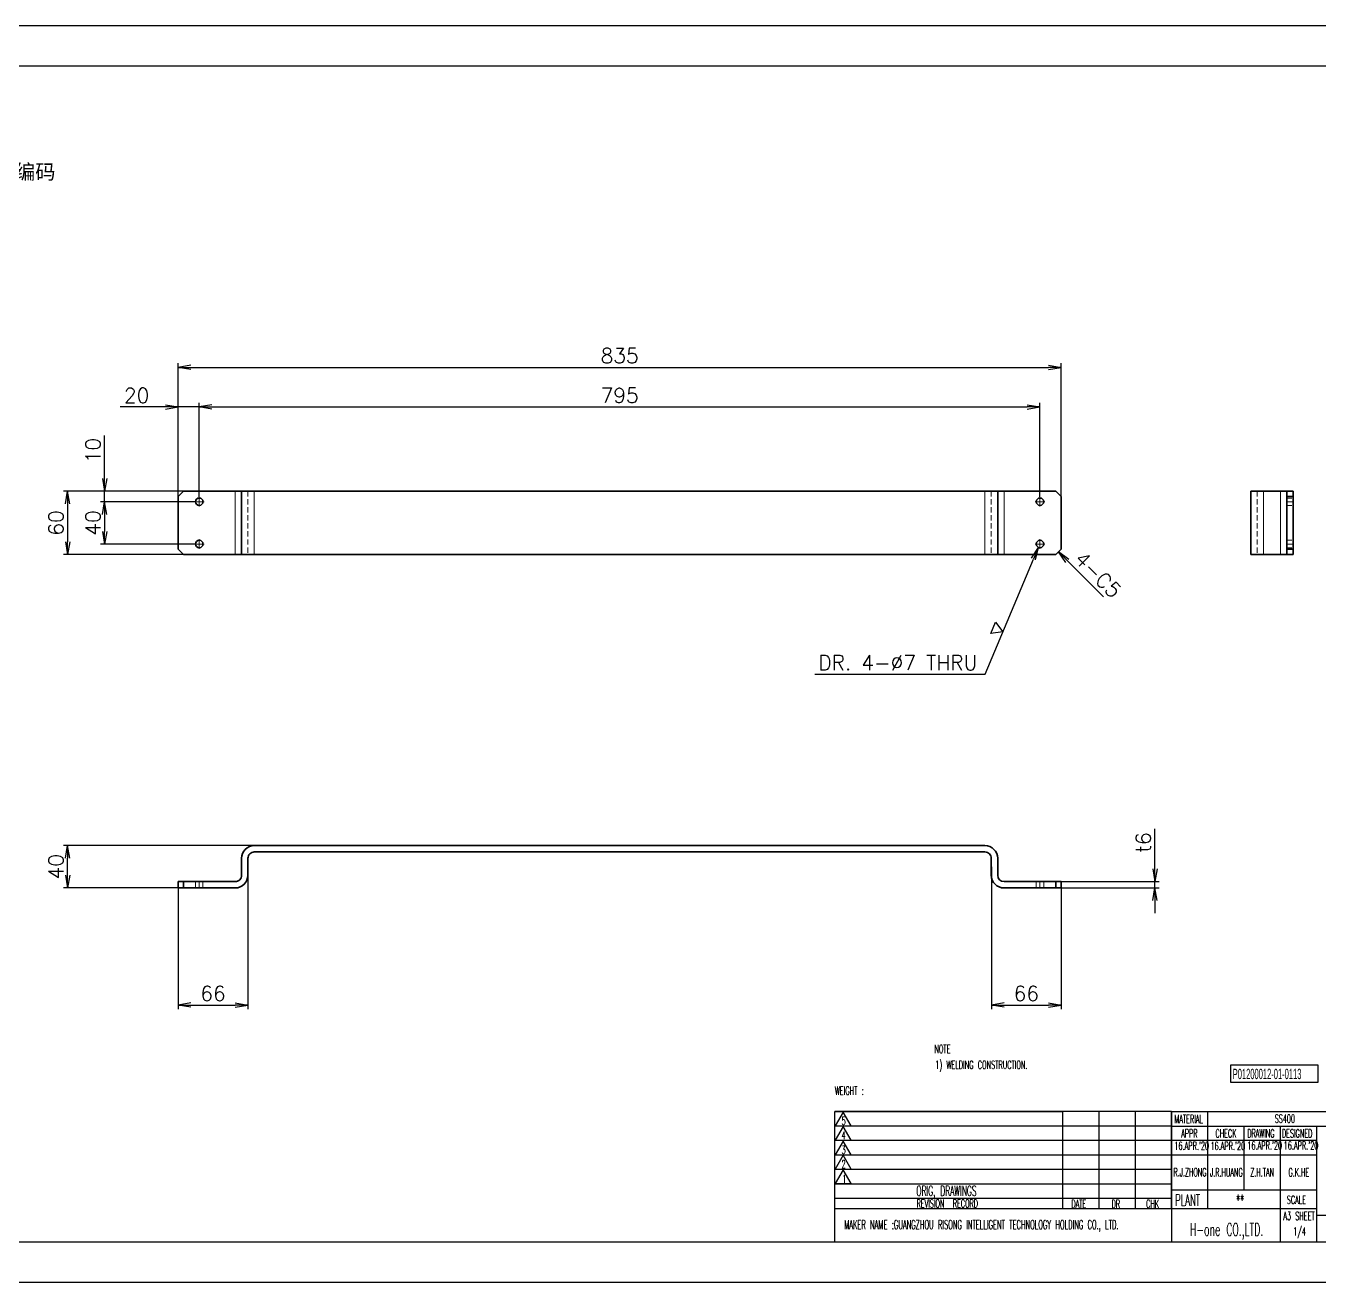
# Model space of a CAD drawing. Header units: millimetres. Extents: x -10155 to 20189, y -25550 to -22580.
# Drawn here: x 8780 to 10003, y -25548 to -24360 of the extents above; entities that cross this region are included whole.
import ezdxf
from ezdxf.enums import TextEntityAlignment as Align

# ---------------------------------------------------------------- set-up
doc = ezdxf.new("R2010")
doc.units = ezdxf.units.MM
doc.linetypes.add('CENTER-HOKUTO', pattern=[23, 20, -1, 1, -1])
doc.linetypes.add('HIDDEN-HOKUTO', pattern=[3.8, 2.5, -1.3])
doc.layers.add('AM_7', color=2, linetype='CENTER-HOKUTO', lineweight=30)
doc.layers.add('AM_HID', color=1, linetype='HIDDEN-HOKUTO', lineweight=25)
doc.layers.add('title_frame', color=7, linetype='Continuous')
doc.layers.add('word_dim', color=253, linetype='Continuous')
doc.styles.add('MX_NOTE_STANDARD', font='txt.shx', dxfattribs={"bigfont": 'bigfont.shx'})
doc.styles.get("Standard").update_dxf_attribs({"font": 'romans.shx', "bigfont": 'bigfont.shx'})
doc.dimstyles.new('RS-1-4', dxfattribs={"dimscale": 4, "dimtxt": 3.5, "dimasz": 3, "dimexe": 1, "dimexo": 0, "dimgap": 1, "dimtad": 3, "dimdsep": 46, "dimtxsty": 'Standard', "dimblk1": 'OPEN', "dimblk2": 'OPEN', "dimsah": 1, "dimcen": 0, "dimclrd": 256, "dimclre": 256, "dimclrt": 3, "dimazin": 2, "dimtfac": 1, "dimtmove": 0, "dimatfit": 3, "dimldrblk": 'OPEN', "dimfxl": 0, "dimtolj": 1, "dimtzin": 0, "dimarcsym": 0})

# ---------------------------------------------------------------- blocks, each defined once
blk = doc.blocks.new('_Open')
at = {"color": 0, "lineweight": -2}
for p, q in [((-1, 0.17), (0, 0)), ((-1, -0.17), (0, 0)), ((0, 0), (-1, 0))]:
    blk.add_line(p, q, dxfattribs=at)
blk = doc.blocks.new('*D788')
at = {"layer": 'DEFPOINTS', "color": 0, "linetype": 'Continuous', "ltscale": 2}
for p in [(8953.2, -24799.7), (8819.2, -24859.7), (8964.6, -24859.7)]:
    blk.add_point(p, dxfattribs=at)
at = {"layer": 'word_dim', "linetype": 'Continuous', "lineweight": -2, "ltscale": 2}
for p, q in [((8953.2, -24799.7), (8815.2, -24799.7)), ((8819.2, -24811.7), (8819.2, -24847.7)), ((8964.6, -24859.7), (8815.2, -24859.7))]:
    blk.add_line(p, q, dxfattribs=at)
at = {"layer": 'word_dim', "linetype": 'Continuous', "lineweight": -2, "ltscale": 2, "xscale": 12, "yscale": 12, "zscale": 12}
for p, rotation in [((8819.2, -24799.7), 90), ((8819.2, -24859.7), 270)]:
    blk.add_blockref('_Open', p, dxfattribs=dict(at, rotation=rotation))
at = {"layer": 'word_dim', "color": 3, "linetype": 'Continuous', "ltscale": 2, "insert": (8808.2, -24829.7), "char_height": 14, "attachment_point": 5, "rotation": 90}
blk.add_mtext('\\A1;60', dxfattribs=at)
blk = doc.blocks.new('*D789')
at = {"layer": 'DEFPOINTS', "color": 0, "linetype": 'Continuous', "ltscale": 2}
for p in [(9758.7, -24682.6), (8923.7, -24829.7), (9758.7, -24829.7)]:
    blk.add_point(p, dxfattribs=at)
at = {"layer": 'word_dim', "linetype": 'Continuous', "lineweight": -2, "ltscale": 2}
for p, q in [((8923.7, -24829.7), (8923.7, -24678.6)), ((9758.7, -24829.7), (9758.7, -24678.6)), ((8935.7, -24682.6), (9746.7, -24682.6))]:
    blk.add_line(p, q, dxfattribs=at)
at = {"layer": 'word_dim', "linetype": 'Continuous', "lineweight": -2, "ltscale": 2, "xscale": 12, "yscale": 12, "zscale": 12, "rotation": 180}
blk.add_blockref('_Open', (8923.7, -24682.6), dxfattribs=at)
at = {"layer": 'word_dim', "linetype": 'Continuous', "lineweight": -2, "ltscale": 2, "xscale": 12, "yscale": 12, "zscale": 12}
blk.add_blockref('_Open', (9758.7, -24682.6), dxfattribs=at)
at = {"layer": 'word_dim', "color": 3, "linetype": 'Continuous', "ltscale": 2, "insert": (9341.2, -24671.6), "char_height": 14, "attachment_point": 5}
blk.add_mtext('\\A1;835', dxfattribs=at)
blk = doc.blocks.new('*D790')
at = {"layer": 'DEFPOINTS', "color": 0, "linetype": 'Continuous', "ltscale": 2}
for p in [(8989.7, -25162.9), (8923.7, -25174.9), (8989.7, -25285.7)]:
    blk.add_point(p, dxfattribs=at)
at = {"layer": 'word_dim', "linetype": 'Continuous', "lineweight": -2, "ltscale": 2}
for p, q in [((8989.7, -25162.9), (8989.7, -25289.7)), ((8923.7, -25174.9), (8923.7, -25289.7)), ((8935.7, -25285.7), (8977.7, -25285.7))]:
    blk.add_line(p, q, dxfattribs=at)
at = {"layer": 'word_dim', "linetype": 'Continuous', "lineweight": -2, "ltscale": 2, "xscale": 12, "yscale": 12, "zscale": 12, "rotation": 180}
blk.add_blockref('_Open', (8923.7, -25285.7), dxfattribs=at)
at = {"layer": 'word_dim', "linetype": 'Continuous', "lineweight": -2, "ltscale": 2, "xscale": 12, "yscale": 12, "zscale": 12}
blk.add_blockref('_Open', (8989.7, -25285.7), dxfattribs=at)
at = {"layer": 'word_dim', "color": 3, "linetype": 'Continuous', "ltscale": 2, "insert": (8956.7, -25274.7), "char_height": 14, "attachment_point": 5}
blk.add_mtext('\\A1;66', dxfattribs=at)
blk = doc.blocks.new('*D791')
at = {"layer": 'DEFPOINTS', "color": 0, "linetype": 'Continuous', "ltscale": 2}
for p in [(9692.7, -25154.9), (9758.7, -25171.9), (9758.7, -25285.7)]:
    blk.add_point(p, dxfattribs=at)
at = {"layer": 'word_dim', "linetype": 'Continuous', "lineweight": -2, "ltscale": 2}
for p, q in [((9692.7, -25154.9), (9692.7, -25289.7)), ((9758.7, -25171.9), (9758.7, -25289.7)), ((9704.7, -25285.7), (9746.7, -25285.7))]:
    blk.add_line(p, q, dxfattribs=at)
at = {"layer": 'word_dim', "linetype": 'Continuous', "lineweight": -2, "ltscale": 2, "xscale": 12, "yscale": 12, "zscale": 12, "rotation": 180}
blk.add_blockref('_Open', (9692.7, -25285.7), dxfattribs=at)
at = {"layer": 'word_dim', "linetype": 'Continuous', "lineweight": -2, "ltscale": 2, "xscale": 12, "yscale": 12, "zscale": 12}
blk.add_blockref('_Open', (9758.7, -25285.7), dxfattribs=at)
at = {"layer": 'word_dim', "color": 3, "linetype": 'Continuous', "ltscale": 2, "insert": (9725.7, -25274.7), "char_height": 14, "attachment_point": 5}
blk.add_mtext('\\A1;66', dxfattribs=at)
blk = doc.blocks.new('*D792')
at = {"layer": 'DEFPOINTS', "color": 0, "linetype": 'Continuous', "ltscale": 2}
for p in [(8819.2, -25134.9), (9003.6, -25134.9), (8923.7, -25174.9)]:
    blk.add_point(p, dxfattribs=at)
at = {"layer": 'word_dim', "linetype": 'Continuous', "lineweight": -2, "ltscale": 2}
for p, q in [((9003.6, -25134.9), (8815.2, -25134.9)), ((8819.2, -25162.9), (8819.2, -25146.9)), ((8923.7, -25174.9), (8815.2, -25174.9))]:
    blk.add_line(p, q, dxfattribs=at)
at = {"layer": 'word_dim', "linetype": 'Continuous', "lineweight": -2, "ltscale": 2, "xscale": 12, "yscale": 12, "zscale": 12}
for p, rotation in [((8819.2, -25134.9), 90), ((8819.2, -25174.9), 270)]:
    blk.add_blockref('_Open', p, dxfattribs=dict(at, rotation=rotation))
at = {"layer": 'word_dim', "color": 3, "linetype": 'Continuous', "ltscale": 2, "insert": (8808.2, -25154.9), "char_height": 14, "attachment_point": 5, "rotation": 90}
blk.add_mtext('\\A1;40', dxfattribs=at)
blk = doc.blocks.new('*D793')
at = {"layer": 'DEFPOINTS', "color": 0, "linetype": 'Continuous', "ltscale": 2}
for p in [(9758.7, -25168.9), (9758.7, -25174.9), (9847.4, -25168.9)]:
    blk.add_point(p, dxfattribs=at)
at = {"layer": 'word_dim', "linetype": 'Continuous', "lineweight": -2, "ltscale": 2}
for p, q in [((9847.4, -25156.9), (9847.4, -25118.9)), ((9758.7, -25168.9), (9851.4, -25168.9)), ((9758.7, -25174.9), (9851.4, -25174.9)), ((9847.4, -25174.9), (9847.4, -25168.9)), ((9847.4, -25186.9), (9847.4, -25198.9))]:
    blk.add_line(p, q, dxfattribs=at)
at = {"layer": 'word_dim', "linetype": 'Continuous', "lineweight": -2, "ltscale": 2, "xscale": 12, "yscale": 12, "zscale": 12}
for p, rotation in [((9847.4, -25168.9), 270), ((9847.4, -25174.9), 90)]:
    blk.add_blockref('_Open', p, dxfattribs=dict(at, rotation=rotation))
at = {"layer": 'word_dim', "color": 3, "linetype": 'Continuous', "ltscale": 2, "insert": (9836.4, -25131.9), "char_height": 14, "attachment_point": 5, "rotation": 90}
blk.add_mtext('\\A1;t6', dxfattribs=at)
blk = doc.blocks.new('*D794')
at = {"layer": 'DEFPOINTS', "color": 0, "linetype": 'Continuous', "ltscale": 2}
for p in [(8943.7, -24720.1), (8943.7, -24805.1), (8923.7, -24813.7)]:
    blk.add_point(p, dxfattribs=at)
at = {"layer": 'word_dim', "linetype": 'Continuous', "lineweight": -2, "ltscale": 2}
for p, q in [((8911.7, -24720.1), (8869, -24720.1)), ((8923.7, -24813.7), (8923.7, -24716.1)), ((8943.7, -24720.1), (8923.7, -24720.1)), ((8943.7, -24805.1), (8943.7, -24716.1)), ((8955.7, -24720.1), (8967.7, -24720.1))]:
    blk.add_line(p, q, dxfattribs=at)
at = {"layer": 'word_dim', "linetype": 'Continuous', "lineweight": -2, "ltscale": 2, "xscale": 12, "yscale": 12, "zscale": 12}
blk.add_blockref('_Open', (8923.7, -24720.1), dxfattribs=at)
at = {"layer": 'word_dim', "linetype": 'Continuous', "lineweight": -2, "ltscale": 2, "xscale": 12, "yscale": 12, "zscale": 12, "rotation": 180}
blk.add_blockref('_Open', (8943.7, -24720.1), dxfattribs=at)
at = {"layer": 'word_dim', "color": 3, "linetype": 'Continuous', "ltscale": 2, "insert": (8884.4, -24709.1), "char_height": 14, "attachment_point": 5}
blk.add_mtext('\\A1;20', dxfattribs=at)
blk = doc.blocks.new('*D795')
at = {"layer": 'DEFPOINTS', "color": 0, "linetype": 'Continuous', "ltscale": 2}
for p in [(9738.7, -24720.1), (8943.7, -24805.1), (9738.7, -24805.1)]:
    blk.add_point(p, dxfattribs=at)
at = {"layer": 'word_dim', "linetype": 'Continuous', "lineweight": -2, "ltscale": 2}
for p, q in [((8943.7, -24805.1), (8943.7, -24716.1)), ((8955.7, -24720.1), (9726.7, -24720.1)), ((9738.7, -24805.1), (9738.7, -24716.1))]:
    blk.add_line(p, q, dxfattribs=at)
at = {"layer": 'word_dim', "linetype": 'Continuous', "lineweight": -2, "ltscale": 2, "xscale": 12, "yscale": 12, "zscale": 12, "rotation": 180}
blk.add_blockref('_Open', (8943.7, -24720.1), dxfattribs=at)
at = {"layer": 'word_dim', "linetype": 'Continuous', "lineweight": -2, "ltscale": 2, "xscale": 12, "yscale": 12, "zscale": 12}
blk.add_blockref('_Open', (9738.7, -24720.1), dxfattribs=at)
at = {"layer": 'word_dim', "color": 3, "linetype": 'Continuous', "ltscale": 2, "insert": (9341.2, -24709.1), "char_height": 14, "attachment_point": 5}
blk.add_mtext('\\A1;795', dxfattribs=at)
blk = doc.blocks.new('*D796')
at = {"layer": 'DEFPOINTS', "color": 0, "linetype": 'Continuous', "ltscale": 2}
for p in [(8928.7, -24799.7), (8854.2, -24809.7), (8939.1, -24809.7)]:
    blk.add_point(p, dxfattribs=at)
at = {"layer": 'word_dim', "linetype": 'Continuous', "lineweight": -2, "ltscale": 2}
for p, q in [((8854.2, -24787.7), (8854.2, -24747)), ((8928.7, -24799.7), (8850.2, -24799.7)), ((8854.2, -24809.7), (8854.2, -24799.7)), ((8939.1, -24809.7), (8850.2, -24809.7)), ((8854.2, -24821.7), (8854.2, -24833.7))]:
    blk.add_line(p, q, dxfattribs=at)
at = {"layer": 'word_dim', "linetype": 'Continuous', "lineweight": -2, "ltscale": 2, "xscale": 12, "yscale": 12, "zscale": 12}
for p, rotation in [((8854.2, -24799.7), 270), ((8854.2, -24809.7), 90)]:
    blk.add_blockref('_Open', p, dxfattribs=dict(at, rotation=rotation))
at = {"layer": 'word_dim', "color": 3, "linetype": 'Continuous', "ltscale": 2, "insert": (8843.2, -24761.3), "char_height": 14, "attachment_point": 5, "rotation": 90}
blk.add_mtext('\\A1;10', dxfattribs=at)
blk = doc.blocks.new('*D797')
at = {"layer": 'DEFPOINTS', "color": 0, "linetype": 'Continuous', "ltscale": 2}
for p in [(8939.1, -24809.7), (8854.2, -24849.7), (8939.1, -24849.7)]:
    blk.add_point(p, dxfattribs=at)
at = {"layer": 'word_dim', "linetype": 'Continuous', "lineweight": -2, "ltscale": 2}
for p, q in [((8939.1, -24809.7), (8850.2, -24809.7)), ((8854.2, -24821.7), (8854.2, -24837.7)), ((8939.1, -24849.7), (8850.2, -24849.7))]:
    blk.add_line(p, q, dxfattribs=at)
at = {"layer": 'word_dim', "linetype": 'Continuous', "lineweight": -2, "ltscale": 2, "xscale": 12, "yscale": 12, "zscale": 12}
for p, rotation in [((8854.2, -24809.7), 90), ((8854.2, -24849.7), 270)]:
    blk.add_blockref('_Open', p, dxfattribs=dict(at, rotation=rotation))
at = {"layer": 'word_dim', "color": 3, "linetype": 'Continuous', "ltscale": 2, "insert": (8843.2, -24829.7), "char_height": 14, "attachment_point": 5, "rotation": 90}
blk.add_mtext('\\A1;40', dxfattribs=at)
blk = doc.blocks.new('*D798')
at = {"layer": 'DEFPOINTS', "color": 0, "linetype": 'Continuous', "ltscale": 2}
for p in [(9740, -24846.4), (9737.3, -24852.9)]:
    blk.add_point(p, dxfattribs=at)
at = {"layer": 'word_dim', "linetype": 'Continuous', "lineweight": -2, "ltscale": 2}
for p, q in [((9686.7, -24972.9), (9732.7, -24863.9)), ((9525.9, -24972.9), (9686.7, -24972.9))]:
    blk.add_line(p, q, dxfattribs=at)
at = {"layer": 'word_dim', "linetype": 'Continuous', "lineweight": -2, "ltscale": 2, "xscale": 12, "yscale": 12, "zscale": 12, "rotation": 67.12049576415276}
blk.add_blockref('_Open', (9737.3, -24852.9), dxfattribs=at)
at = {"layer": 'word_dim', "color": 3, "linetype": 'Continuous', "ltscale": 2, "insert": (9604.3, -24961.9), "char_height": 14, "attachment_point": 5}
blk.add_mtext('\\A1;DR. 4-∅7 THRU', dxfattribs=at)
blk = doc.blocks.new('shiage1')
at = {"layer": 'word_dim', "color": 3, "linetype": 'Continuous'}
for p, q in [((0, 0), (-1.44, 2.5)), ((-1.44, 2.5), (1.44, 2.5)), ((1.44, 2.5), (0, 0))]:
    blk.add_line(p, q, dxfattribs=at)

msp = doc.modelspace()

# ---------------------------------------------------------------- linework, layer by layer
at = {"color": 7, "lineweight": 35, "ltscale": 0.176777}
for p, q in [((8923.685, -24804.663), (8928.685, -24799.663)), ((9758.685, -24804.663), (9753.685, -24799.663)), ((8928.685, -24859.663), (8923.685, -24854.663)), ((9758.685, -24854.663), (9753.685, -24859.663))]:
    msp.add_line(p, q, dxfattribs=at)
at = {"color": 7, "lineweight": 35}
for p, q in [((8977.685, -24799.663), (8928.685, -24799.663)), ((8983.685, -24799.663), (8983.685, -24859.663)), ((9686.685, -24799.663), (8995.685, -24799.663)), ((9698.685, -24799.663), (9698.685, -24859.663)), ((9753.685, -24799.663), (9704.685, -24799.663)), ((9937.99, -24799.663), (9937.99, -24859.663)), ((8923.685, -24804.663), (8923.685, -24854.663)), ((9758.685, -24804.663), (9758.685, -24854.663)), ((9971.99, -24804.663), (9971.99, -24854.663)), ((9977.99, -24804.663), (9977.99, -24854.663)), ((8977.685, -24859.663), (8928.685, -24859.663)), ((9686.685, -24859.663), (8995.685, -24859.663)), ((9753.685, -24859.663), (9704.685, -24859.663)), ((9686.685, -25134.903), (8995.685, -25134.903)), ((8995.685, -25140.903), (9686.685, -25140.903)), ((8977.685, -25168.903), (8928.685, -25168.903)), ((8928.685, -25174.903), (8977.685, -25174.903)), ((9753.685, -25168.903), (9704.685, -25168.903)), ((9704.685, -25174.903), (9753.685, -25174.903))]:
    msp.add_line(p, q, dxfattribs=at)
at = {"color": 7, "lineweight": 35, "ltscale": 0.15}
for p, q in [((8977.685, -24799.663), (8983.685, -24799.663)), ((9698.685, -24799.663), (9704.685, -24799.663)), ((9965.99, -24799.663), (9971.99, -24799.663)), ((9977.99, -24799.663), (9971.99, -24799.663)), ((9977.99, -24804.663), (9971.99, -24804.663)), ((8977.685, -24859.663), (8983.685, -24859.663)), ((9698.685, -24859.663), (9704.685, -24859.663)), ((9965.99, -24859.663), (9971.99, -24859.663)), ((9977.99, -24854.663), (9971.99, -24854.663)), ((9977.99, -24859.663), (9971.99, -24859.663)), ((8923.685, -25168.903), (8923.685, -25174.903)), ((8928.685, -25168.903), (8928.685, -25174.903)), ((9753.685, -25174.903), (9753.685, -25168.903)), ((9758.685, -25174.903), (9758.685, -25168.903))]:
    msp.add_line(p, q, dxfattribs=at)
at = {"color": 7, "lineweight": 13}
for p, q in [((8977.685, -24799.663), (8977.685, -24859.663)), ((8995.685, -24799.663), (8995.685, -24859.663)), ((9686.685, -24799.663), (9686.685, -24859.663)), ((9704.685, -24799.663), (9704.685, -24859.663)), ((9949.99, -24799.663), (9949.99, -24859.663)), ((9965.99, -24799.663), (9965.99, -24859.663))]:
    msp.add_line(p, q, dxfattribs=at)
at = {"color": 7, "lineweight": 35, "ltscale": 0.3}
for p, q in [((8983.685, -24799.663), (8995.685, -24799.663)), ((9686.685, -24799.663), (9698.685, -24799.663)), ((9937.99, -24799.663), (9949.99, -24799.663)), ((8983.685, -24859.663), (8995.685, -24859.663)), ((9686.685, -24859.663), (9698.685, -24859.663)), ((9937.99, -24859.663), (9949.99, -24859.663))]:
    msp.add_line(p, q, dxfattribs=at)
at = {"color": 7, "lineweight": 35, "ltscale": 0.4}
for p, q in [((9965.99, -24799.663), (9949.99, -24799.663)), ((9965.99, -24859.663), (9949.99, -24859.663)), ((8983.685, -25146.903), (8983.685, -25162.903)), ((8989.685, -25162.903), (8989.685, -25146.903)), ((9692.685, -25146.903), (9692.685, -25162.903)), ((9698.685, -25162.903), (9698.685, -25146.903))]:
    msp.add_line(p, q, dxfattribs=at)
at = {"color": 7, "lineweight": 35, "ltscale": 0.125}
for p, q in [((9971.99, -24804.663), (9971.99, -24799.663)), ((9977.99, -24804.663), (9977.99, -24799.663)), ((9971.99, -24854.663), (9971.99, -24859.663)), ((9977.99, -24859.663), (9977.99, -24854.663)), ((8928.685, -25168.903), (8923.685, -25168.903)), ((8923.685, -25174.903), (8928.685, -25174.903)), ((9758.685, -25168.903), (9753.685, -25168.903)), ((9753.685, -25174.903), (9758.685, -25174.903))]:
    msp.add_line(p, q, dxfattribs=at)
at = {"color": 7, "lineweight": 35}
for centre in [(8943.685, -24809.663), (9738.685, -24809.663), (8943.685, -24849.663), (9738.685, -24849.663)]:
    msp.add_circle(centre, 3.5, dxfattribs=at)
for centre, radius, start, end in [((8995.685, -25146.903), 12, 90.000003, 180.000005), ((8995.685, -25146.903), 6, 90.000003, 180.000005), ((9686.685, -25146.903), 12, 0, 90.000003), ((9686.685, -25146.903), 6, 0, 90.000003), ((8977.685, -25162.903), 6, 269.999997, 0), ((8977.685, -25162.903), 12, 269.999997, 0), ((9704.685, -25162.903), 12, 180.000005, 269.999997), ((9704.685, -25162.903), 6, 180.000005, 269.999997)]:
    msp.add_arc(centre, radius, start, end, dxfattribs=at)
at = {"layer": 'AM_7', "color": 2, "lineweight": 13, "ltscale": 2}
for p, q in [((8948.235, -24809.663), (8939.135, -24809.663)), ((8943.685, -24805.113), (8943.685, -24814.213)), ((9743.235, -24809.663), (9734.135, -24809.663)), ((9738.685, -24805.113), (9738.685, -24814.213)), ((9971.39, -24809.663), (9978.589, -24809.663)), ((8948.235, -24849.663), (8939.135, -24849.663)), ((8943.685, -24845.113), (8943.685, -24854.213)), ((9743.235, -24849.663), (9734.135, -24849.663)), ((9738.685, -24845.113), (9738.685, -24854.213)), ((9971.39, -24849.663), (9978.589, -24849.663)), ((8943.685, -25168.303), (8943.685, -25175.504)), ((9738.685, -25168.303), (9738.685, -25175.504))]:
    msp.add_line(p, q, dxfattribs=at)
at = {"layer": 'AM_HID', "color": 1, "lineweight": 13, "ltscale": 2}
for p, q in [((8977.685, -24799.663), (8977.685, -24859.663)), ((8989.685, -24799.663), (8989.685, -24859.663)), ((8995.685, -24799.663), (8995.685, -24859.663)), ((9686.685, -24799.663), (9686.685, -24859.663)), ((9692.685, -24799.663), (9692.685, -24859.663)), ((9704.685, -24799.663), (9704.685, -24859.663)), ((9943.99, -24799.663), (9943.99, -24859.663)), ((9949.99, -24799.663), (9949.99, -24859.663)), ((9949.99, -24799.663), (9949.99, -24859.663)), ((9949.99, -24799.663), (9949.99, -24859.663)), ((9965.99, -24799.663), (9965.99, -24859.663)), ((9965.99, -24799.663), (9965.99, -24859.663)), ((9965.99, -24799.663), (9965.99, -24859.663)), ((9971.99, -24804.663), (9977.99, -24804.663)), ((9971.99, -24806.163), (9977.99, -24806.163)), ((9971.99, -24806.163), (9977.99, -24806.163)), ((9971.99, -24813.163), (9977.99, -24813.163)), ((9971.99, -24813.163), (9977.99, -24813.163)), ((9971.99, -24846.163), (9977.99, -24846.163)), ((9971.99, -24846.163), (9977.99, -24846.163)), ((9971.99, -24853.163), (9977.99, -24853.163)), ((9971.99, -24853.163), (9977.99, -24853.163)), ((9971.99, -24854.663), (9977.99, -24854.663)), ((8928.685, -25168.903), (8928.685, -25174.903)), ((8940.185, -25168.903), (8940.185, -25174.903)), ((8940.185, -25168.903), (8940.185, -25174.903)), ((8947.185, -25168.903), (8947.185, -25174.903)), ((8947.185, -25168.903), (8947.185, -25174.903)), ((9735.185, -25168.903), (9735.185, -25174.903)), ((9735.185, -25168.903), (9735.185, -25174.903)), ((9742.185, -25168.903), (9742.185, -25174.903)), ((9742.185, -25168.903), (9742.185, -25174.903)), ((9753.685, -25174.903), (9753.685, -25168.903))]:
    msp.add_line(p, q, dxfattribs=at)
at = {"layer": 'title_frame'}
for p, q in [((9919.293, -25342.089), (10001.405, -25342.089)), ((9919.293, -25358.891), (9919.293, -25342.089)), ((10001.405, -25342.089), (10001.405, -25358.891)), ((10001.405, -25358.891), (9919.293, -25358.891)), ((9544.682, -25509.829), (9544.682, -25386.349)), ((9544.682, -25386.349), (9760.282, -25386.349)), ((9863.182, -25386.349), (9544.682, -25386.349)), ((9552.602, -25386.833), (9545.083, -25399.856)), ((9560.12, -25399.856), (9552.602, -25386.833)), ((9760.282, -25478.469), (9760.282, -25386.349)), ((9794.582, -25478.469), (9794.582, -25386.349)), ((9794.582, -25478.469), (9794.582, -25386.349)), ((9828.882, -25478.469), (9828.882, -25386.349)), ((9828.882, -25478.469), (9828.882, -25386.349)), ((9863.182, -25386.349), (9863.182, -25400.069)), ((9863.182, -25386.349), (9863.182, -25509.829)), ((9863.182, -25386.349), (9863.182, -25509.829)), ((9863.182, -25478.469), (9863.182, -25386.349)), ((9863.182, -25386.349), (10215.982, -25386.349)), ((9897.482, -25478.469), (9897.482, -25386.349)), ((9760.282, -25400.069), (9544.682, -25400.069)), ((9863.182, -25400.069), (9544.682, -25400.069)), ((9545.083, -25399.856), (9560.12, -25399.856)), ((9552.602, -25400.464), (9545.083, -25413.487)), ((9560.12, -25413.487), (9552.602, -25400.464)), ((9863.182, -25400.069), (10215.982, -25400.069)), ((9931.782, -25460.451), (9931.782, -25400.069)), ((9966.082, -25509.829), (9966.082, -25400.069)), ((10000.382, -25509.829), (10000.382, -25400.069)), ((9760.282, -25413.789), (9544.682, -25413.789)), ((9863.182, -25413.789), (9544.682, -25413.789)), ((9545.083, -25413.487), (9560.12, -25413.487)), ((9552.602, -25414.3), (9545.083, -25427.323)), ((9560.12, -25427.323), (9552.602, -25414.3)), ((10000.382, -25413.789), (9863.182, -25413.789)), ((9760.282, -25427.509), (9544.682, -25427.509)), ((9863.182, -25427.509), (9544.682, -25427.509)), ((9545.083, -25427.323), (9560.12, -25427.323)), ((9552.602, -25427.68), (9545.083, -25440.702)), ((9560.12, -25440.702), (9552.602, -25427.68)), ((10000.382, -25427.509), (9863.182, -25427.509)), ((9760.282, -25441.229), (9544.682, -25441.229)), ((9863.182, -25441.229), (9544.682, -25441.229)), ((9545.083, -25440.702), (9560.12, -25440.702)), ((9552.602, -25441.515), (9545.083, -25454.538)), ((9560.12, -25454.538), (9552.602, -25441.515)), ((9760.282, -25454.949), (9544.682, -25454.949)), ((9863.182, -25454.949), (9544.682, -25454.949)), ((9545.083, -25454.538), (9560.12, -25454.538)), ((9863.182, -25460.451), (10000.382, -25460.451)), ((9760.282, -25468.669), (9544.682, -25468.669)), ((9863.182, -25468.669), (9544.682, -25468.669)), ((9863.182, -25478.469), (9544.682, -25478.469)), ((10000.382, -25478.469), (9863.182, -25478.469)), ((10000.382, -25484.349), (10215.982, -25484.349)), ((10215.982, -25509.829), (10000.382, -25509.829))]:
    msp.add_line(p, q, dxfattribs=at)
at = {"layer": 'title_frame', "color": 4}
msp.add_lwpolyline([(10257.282, -24359.679), (8577.282, -24359.679), (8577.282, -25547.679), (10257.282, -25547.679)], close=True, dxfattribs=at)
at = {"layer": 'title_frame'}
msp.add_lwpolyline([(8618.582, -24397.529), (10215.982, -24397.529), (10215.982, -25509.829), (8618.582, -25509.829)], close=True, dxfattribs=at)

# ---------------------------------------------------------------- block references
at = {"layer": 'word_dim', "color": 3, "linetype": 'Continuous', "ltscale": 2, "xscale": 4.00000000000002, "yscale": 4, "zscale": 4, "rotation": 67.12049576415218}
msp.add_blockref('shiage1', (9703.616, -24932.767), dxfattribs=at)

# ---------------------------------------------------------------- texts
at = {"ltscale": 2, "insert": (8672.709, -24490.739), "char_height": 14, "width": 387.62453, "attachment_point": 1}
msp.add_mtext('{\\Fromans,bigfont|c134;\\C3;1)\\fSimSun|b0|i0|c134|p2;零件需刻编码}', dxfattribs=at)
at = {"layer": 'title_frame', "color": 3, "style": 'MX_NOTE_STANDARD'}
for s, height, width, p in [('NOTE', 7.84, 0.545, (9638.806, -25331.112)), ('1) WELDING CONSTRUCTION.', 7.84, 0.545, (9639.759, -25346.123)), ('WEIGHT :', 7.84, 0.545, (9544.779, -25370.566)), ('5', 7.519, 0.545, (9551.023, -25398.972)), ('MATERIAL', 7.7334, 0.545, (9865.87, -25397.276)), ('SS400', 7.7334, 0.545, (9960.675, -25396.94)), ('4', 7.519, 0.545, (9551.023, -25412.603)), ('APPR', 7.7334, 0.545, (9872.253, -25410.883)), ('CHECK', 7.7334, 0.545, (9904.636, -25410.883)), ('DRAWING', 7.7334, 0.545, (9934.714, -25410.883)), ('DESIGNED', 7.7334, 0.545, (9967.48, -25410.883)), ('3', 7.519, 0.545, (9551.023, -25426.439)), ("16.APR.'20", 7.6, 0.5341, (9865.77, -25422.535)), ("16.APR.'20", 7.6, 0.5341, (9899.884, -25422.709)), ("16.APR.'20", 7.6, 0.5341, (9934.814, -25422.27)), ("16.APR.'20", 7.6, 0.5341, (9969.114, -25422.27)), ('2', 7.519, 0.545, (9551.023, -25439.818)), ('1', 7.519, 0.545, (9551.808, -25453.654)), ('ORIG, DRAWINGS', 9.4519, 0.545, (9621.777, -25466.075)), ('REVISION  RECORD', 7.73338, 0.545, (9621.977, -25477.201)), ('DATE', 7.7334, 0.545, (9768.431, -25477.52)), ('DR', 7.7334, 0.545, (9806.407, -25477.561)), ('CHK', 7.7334, 0.545, (9839.113, -25477.43)), ('PLANT', 10.7408, 0.545, (9866.526, -25475.454)), ('**', 10.7408, 0.545, (9923.953, -25475.454)), ('SCALE', 7.7334, 0.545, (9972.184, -25473.692)), ('A3 SHEET', 7.7334, 0.545, (9968.9, -25488.962)), ('MAKER NAME :GUANGZHOU RISONG INTELLIGENT TECHNOLOGY HOLDING CO., LTD.', 8.64, 0.5341, (9553.577, -25497.564)), ('H-one CO.,LTD.', 11.76, 0.545, (9880.605, -25503.756)), ('1/4', 7.7334, 0.545, (9978.307, -25503.679))]:
    msp.add_text(s, height=height, dxfattribs=dict(at, width=width)).set_placement(p)
at = {"layer": 'title_frame', "color": 3, "style": 'MX_NOTE_STANDARD', "width": 0.5341}
for s, p in [('R.J.ZHONG', (9880.51, -25450.012)), ('J.R.HUANG', (9914.889, -25450.097)), ('Z.H.TAN', (9948.808, -25450.084)), ('G.K.HE', (9983.489, -25450.097))]:
    msp.add_text(s, height=7.8912, dxfattribs=at).set_placement(p, align=Align.BOTTOM_CENTER)
at = {"layer": 'title_frame', "color": 3, "insert": (9920.947, -25345.914), "char_height": 9.8, "width": 16.44281, "attachment_point": 1, "style": 'MX_NOTE_STANDARD'}
msp.add_mtext('{\\f3 of 9 Barcode|b0|i0|c0|p82;\\W0.5;P01200012-\\f3 of 9 Barcode|b0|i0|c134|p82;01-0113}', dxfattribs=at)
at = {"layer": 'word_dim', "color": 3, "linetype": 'Continuous', "ltscale": 2}
msp.add_text('4-C5', height=14, rotation=315, dxfattribs=at).set_placement((9770.185, -24865.163))

# ---------------------------------------------------------------- dimensions: what is measured, and where the dimension line sits
for base, p1, p2, picture, middle in [((9758.685, -24682.609), (8923.685, -24829.663), (9758.685, -24829.663), '*D789', (9341.185, -24671.609)), ((9758.685, -25285.701), (9692.685, -25154.903), (9758.685, -25171.903), '*D791', (9725.685, -25274.701)), ((8989.685, -25285.701), (8923.685, -25174.903), (8989.685, -25162.903), '*D790', (8956.685, -25274.701))]:
    dim = msp.add_linear_dim(base=base, p1=p1, p2=p2, dimstyle='RS-1-4', dxfattribs=at)
    dim.commit()
    dim.dimension.update_dxf_attribs({"geometry": picture, "text_midpoint": middle})
at = {"layer": 'word_dim', "linetype": 'Continuous', "ltscale": 2}
dim = msp.add_linear_dim(base=(8943.685, -24720.124), p1=(8923.685, -24813.702), p2=(8943.685, -24805.113), dimstyle='RS-1-4', dxfattribs=at)
dim.commit()
dim.dimension.update_dxf_attribs({"geometry": '*D794', "text_midpoint": (8884.352, -24720.124), "dimtype": 160})
dim = msp.add_linear_dim(base=(9738.685, -24720.124), p1=(8943.685, -24805.113), p2=(9738.685, -24805.113), dimstyle='RS-1-4', dxfattribs=at)
dim.commit()
dim.dimension.update_dxf_attribs({"geometry": '*D795', "text_midpoint": (9341.185, -24709.124)})
dim = msp.add_linear_dim(base=(8854.183, -24809.663), p1=(8928.685, -24799.663), p2=(8939.135, -24809.663), angle=90, dimstyle='RS-1-4', dxfattribs=at)
dim.commit()
dim.dimension.update_dxf_attribs({"geometry": '*D796', "text_midpoint": (8854.183, -24761.33), "dimtype": 160})
at = {"layer": 'word_dim', "color": 3, "linetype": 'Continuous', "ltscale": 2}
for base, p1, p2, picture, middle in [((8819.2, -24859.663), (8953.185, -24799.663), (8964.585, -24859.663), '*D788', (8808.2, -24829.663)), ((8819.2, -25134.903), (8923.685, -25174.903), (9003.628, -25134.903), '*D792', (8808.2, -25154.903))]:
    dim = msp.add_linear_dim(base=base, p1=p1, p2=p2, angle=90, dimstyle='RS-1-4', dxfattribs=at)
    dim.commit()
    dim.dimension.update_dxf_attribs({"geometry": picture, "text_midpoint": middle})
at = {"layer": 'word_dim', "linetype": 'Continuous', "ltscale": 2}
dim = msp.add_linear_dim(base=(8854.183, -24849.663), p1=(8939.135, -24809.663), p2=(8939.135, -24849.663), angle=90, dimstyle='RS-1-4', dxfattribs=at)
dim.commit()
dim.dimension.update_dxf_attribs({"geometry": '*D797', "text_midpoint": (8843.183, -24829.663)})
dim = msp.add_diameter_dim_2p(p1=(9740.046, -24846.438), p2=(9737.324, -24852.888), text='DR. 4-<> THRU', dimstyle='RS-1-4', override={"dimtoh": 1, "dimtofl": 0}, dxfattribs=at)
dim.commit()
dim.dimension.update_dxf_attribs({"geometry": '*D798', "text_midpoint": (9604.295, -24972.865), "dimtype": 163})
at = {"layer": 'word_dim', "color": 3, "linetype": 'Continuous', "ltscale": 2}
dim = msp.add_linear_dim(base=(9847.407, -25168.903), p1=(9758.685, -25174.903), p2=(9758.685, -25168.903), angle=90, text='t<>', dimstyle='RS-1-4', dxfattribs=at)
dim.commit()
dim.dimension.update_dxf_attribs({"geometry": '*D793', "text_midpoint": (9836.407, -25131.903)})

# ---------------------------------------------------------------- leaders
at = {"layer": 'word_dim', "linetype": 'Continuous'}
msp.add_leader([(9756.185, -24857.163), (9798.611, -24899.59)], dimstyle='RS-1-4', dxfattribs=at)

doc.saveas('drawing.dxf')
